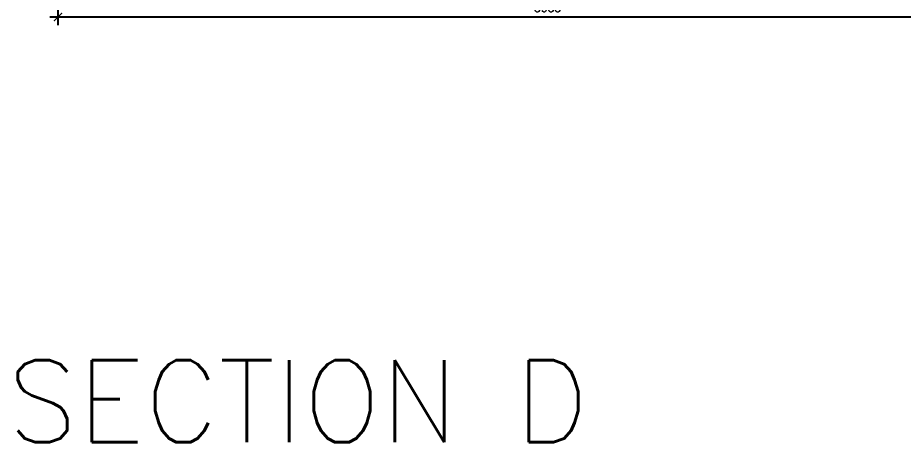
# Model space of a CAD drawing. Header units: inches. Extents: x -12478 to 399182, y -23212 to 525552.
# Drawn here: x 60677 to 66060, y 15578 to 18161 of the extents above; entities that cross this region are included whole.
import ezdxf

# ---------------------------------------------------------------- set-up
doc = ezdxf.new("R2010")
doc.units = ezdxf.units.IN
doc.header["$LTSCALE"] = 1000
doc.header["$MEASUREMENT"] = 0
doc.linetypes.add('HIDDEN2', pattern=[0.1875, 0.125, -0.0625])
doc.layers.add('A-DIM', color=9, linetype='Continuous')
doc.layers.add('A-TEXT', color=7, linetype='Continuous')
doc.styles.add('ROMANS', font='romans', dxfattribs={"height": 0.2})
doc.styles.add('ZZ-Dim All', font='romans.shx', dxfattribs={"width": 0.8})
doc.dimstyles.new('DIM-100', dxfattribs={"dimscale": 50, "dimtxt": 1.25, "dimasz": 1, "dimexe": 1, "dimexo": 1, "dimgap": 0.6, "dimtad": 1, "dimdec": 0, "dimrnd": 5, "dimdsep": 46, "dimtxsty": 'ZZ-Dim All', "dimblk1": 'ARCHTICK', "dimblk2": 'ARCHTICK', "dimsah": 1, "dimcen": 1, "dimdle": 1, "dimclrd": 256, "dimclre": 8, "dimclrt": 256, "dimazin": 2, "dimtfac": 1, "dimtdec": 0, "dimtix": 1, "dimtmove": 2, "dimatfit": 2, "dimfxl": 0.1, "dimtolj": 1, "dimtzin": 0, "dimlwd": -1, "dimlwe": -1, "dimarcsym": 0})

# ---------------------------------------------------------------- blocks, each defined once
blk = doc.blocks.new('_ARCHTICK')
at = {"color": 0, "linetype": 'ByBlock', "const_width": 0.15}
blk.add_lwpolyline([(-0.5, -0.5), (0.5, 0.5)], dxfattribs=at)
blk = doc.blocks.new('*D352')
at = {"layer": 'A-DIM', "color": 8, "linetype": 'HIDDEN2', "transparency": 16777216}
for p, q in [((60921.6, 18792.1), (60921.6, 18115.6)), ((66876.6, 18812.1), (66876.6, 18115.6))]:
    blk.add_line(p, q, dxfattribs=at)
at = {"layer": 'A-DIM', "transparency": 16777216}
blk.add_line((60871.6, 18165.6), (66926.6, 18165.6), dxfattribs=at)
at = {"layer": 'Defpoints', "color": 0, "transparency": 16777216}
for p in [(66876.6, 18862.1, 0), (60921.6, 18842.1, 0), (66876.6, 18165.6)]:
    blk.add_point(p, dxfattribs=at)
at = {"layer": 'A-DIM', "transparency": 16777216, "xscale": 50, "yscale": 50, "zscale": 50, "rotation": 180}
blk.add_blockref('_ARCHTICK', (60921.6, 18165.6), dxfattribs=at)
at = {"layer": 'A-DIM', "transparency": 16777216, "xscale": 50, "yscale": 50, "zscale": 50}
blk.add_blockref('_ARCHTICK', (66876.6, 18165.6), dxfattribs=at)
at = {"layer": 'A-DIM', "color": 3, "transparency": 16777216, "insert": (63899.1, 18225.6), "char_height": 60, "attachment_point": 5, "style": 'ZZ-Dim All'}
blk.add_mtext('\\A1;5955', dxfattribs=at)

msp = doc.modelspace()

# ---------------------------------------------------------------- texts
at = {"layer": 'A-TEXT', "style": 'ROMANS'}
msp.add_text('SECTION D', height=500, dxfattribs=at).set_placement((60612.6, 15578, 0))

# ---------------------------------------------------------------- dimensions: what is measured, and where the dimension line sits
at = {"layer": 'A-DIM'}
dim = msp.add_linear_dim(base=(66876.6, 18165.6), p1=(60921.6, 18842.1, 0), p2=(66876.6, 18862.1, 0), dimstyle='DIM-100', override={"dimtxt": 1.2, "dimclrt": 3}, dxfattribs=at)
dim.commit()
dim.dimension.update_dxf_attribs({"geometry": '*D352', "text_midpoint": (63899.1, 18225.6)})

doc.saveas('drawing.dxf')
